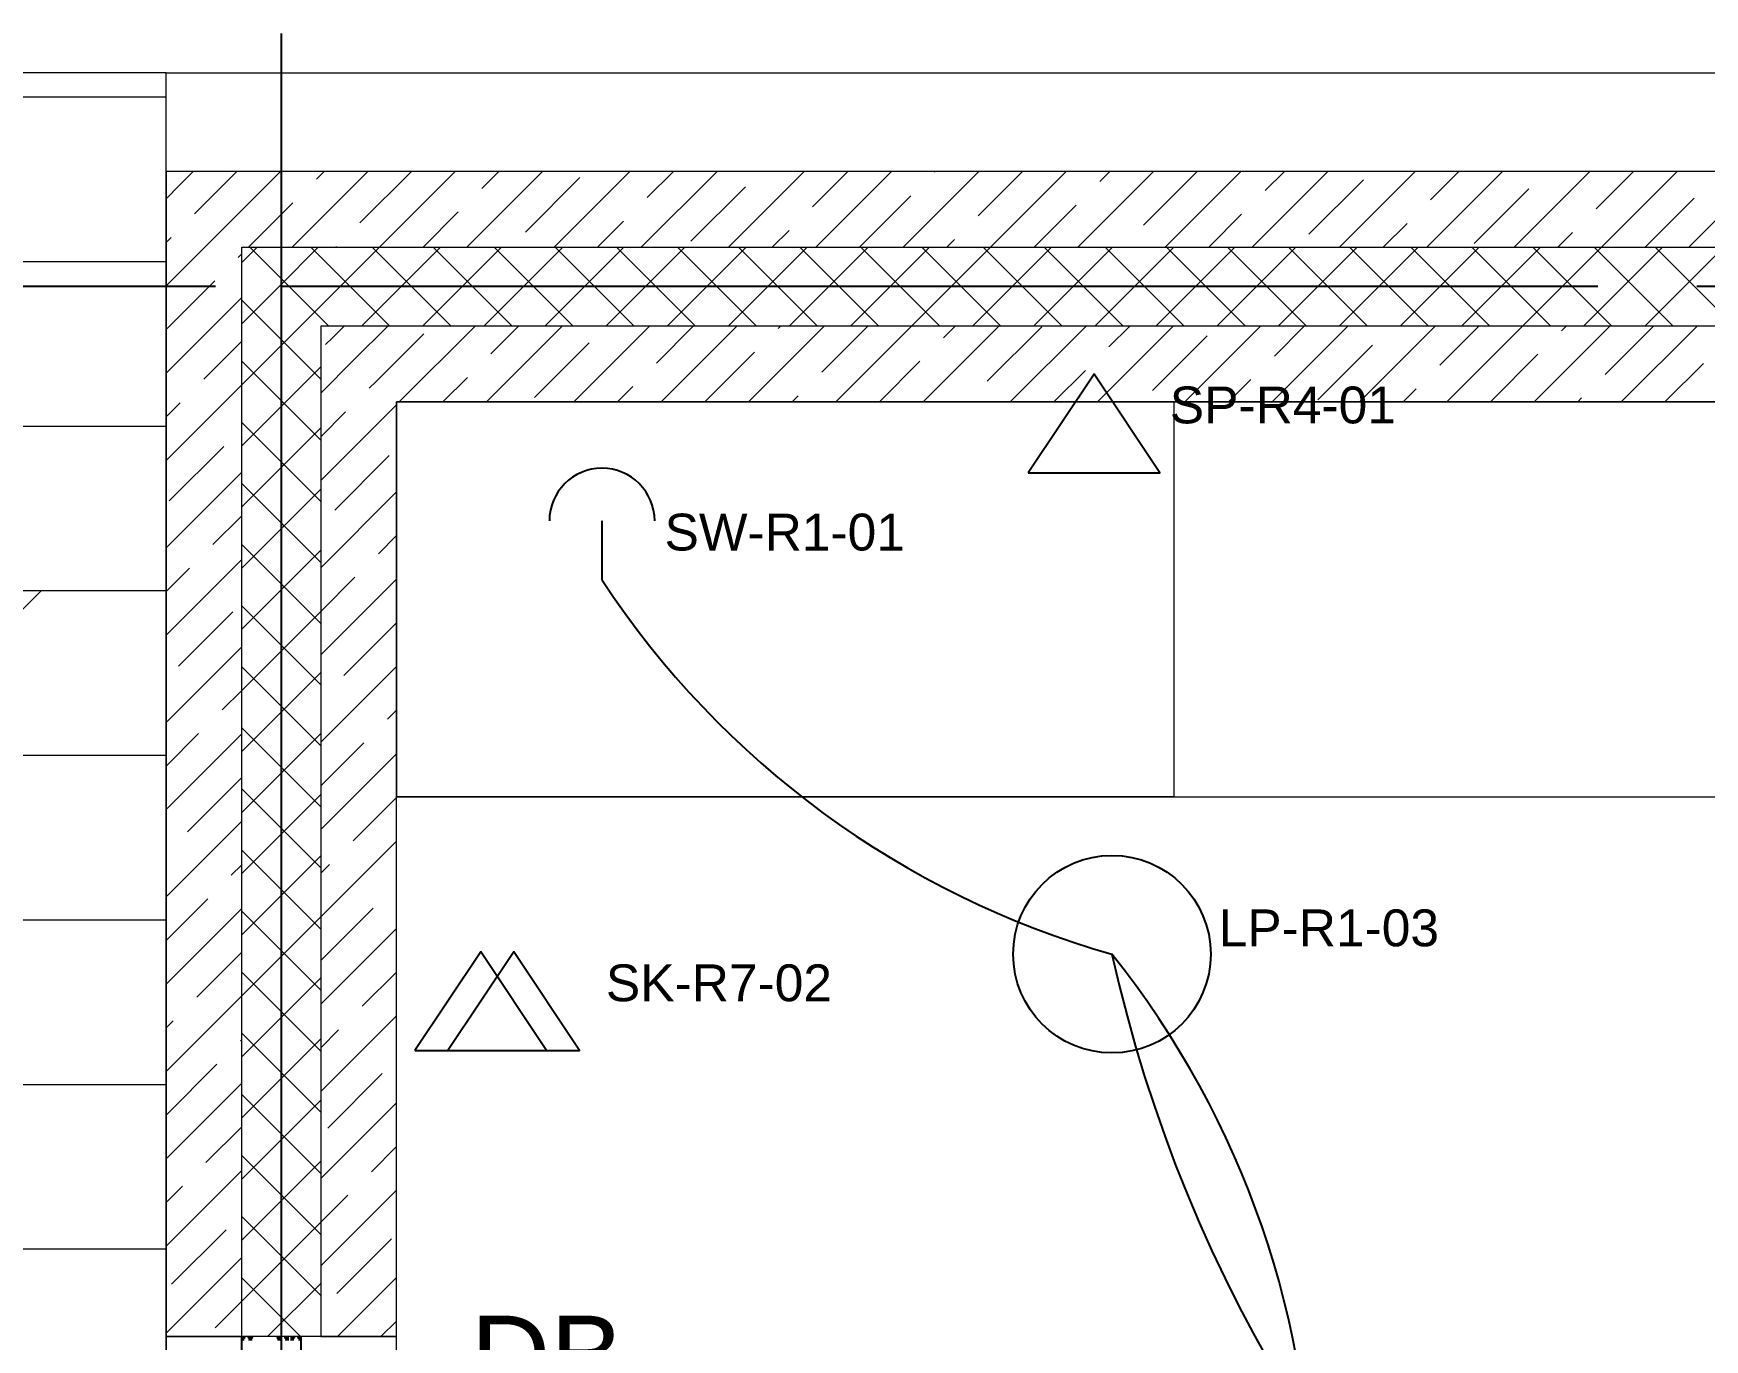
# Model space of a CAD drawing. Header units: inches. Extents: x -21163 to 11874, y -14995 to 6550.
# Drawn here: x -14027 to -11489, y -263 to 1721 of the extents above; entities that cross this region are included whole.
import ezdxf

# ---------------------------------------------------------------- set-up
doc = ezdxf.new("R2010")
doc.units = ezdxf.units.IN
doc.header["$MEASUREMENT"] = 0
doc.linetypes.add('CONTI', pattern=[0])
doc.linetypes.add('GOST2.303 5', pattern=[24, 20, -1.5, 1, -1.5])
doc.layers.get('0').update_dxf_attribs({"color": 8})
for name, color, linetype in [('axis_dim', 8, 'CONTI'), ('LIGHTING', 4, 'Continuous'), ('PVC', 8, 'Continuous'), ('SOCKETS', 1, 'Continuous'), ('SWITCHES', 4, 'Continuous'), ('TAGS', 7, 'Continuous'), ('WIRING', 4, 'Continuous')]:
    doc.layers.add(name, color=color, linetype=linetype)
for name, color, linetype, lineweight in [('doors_windows', 8, 'Continuous', 5), ('floor', 8, 'Continuous', 5), ('furniture', 8, 'Continuous', 0), ('stair1', 8, 'Continuous', 15), ('Wall2', 8, 'Continuous', 5)]:
    doc.layers.add(name, color=color, linetype=linetype, lineweight=lineweight)
doc.styles.get("Standard").update_dxf_attribs({"font": 'arial.ttf'})

# ---------------------------------------------------------------- blocks, each defined once
blk = doc.blocks.new('*U20')
at = {"layer": 'PVC'}
for points in [[(1527.9, 0), (1599.6, 0, -0.414214), (1600.1, -0.5), (1600.1, -2.4), (1600.1, -2.7), (1598.6, -4.2), (1598.1, -4.2, -0.414214), (1597.6, -3.7), (1597.6, -3.3, -0.198912), (1597.7, -3.2), (1598.3, -2.5, 0.700208), (1598.1, -2), (1593.9, -2.4, 0.388879)], [(1593.9, -12), (1597.8, -12.3, 0.700208), (1598, -11.8), (1597.7, -11.4, -0.198912), (1597.6, -11.3), (1597.6, -10.9, -0.414214), (1598.1, -10.4), (1598.6, -10.4), (1600.1, -11.9), (1600.1, -14.4), (1598.6, -15.9), (1598.1, -15.9, -0.414214), (1597.6, -15.4), (1597.6, -15, -0.198912), (1597.7, -14.9), (1598, -14.5, 0.700208), (1597.8, -14), (1593.9, -14.3, 0.388879)], [(1593.9, -55.7), (1597.8, -56, 0.700208), (1598, -55.5), (1597.7, -55.1, -0.198912), (1597.6, -55), (1597.6, -54.6, -0.414214), (1598.1, -54.1), (1598.6, -54.1), (1600.1, -55.6), (1600.1, -58.1), (1598.6, -59.6), (1598.1, -59.6, -0.414214), (1597.6, -59.1), (1597.6, -58.7, -0.198912), (1597.7, -58.6), (1598, -58.2, 0.700208), (1597.8, -57.7), (1593.9, -58, 0.388879)], [(1593.9, -67.6), (1598.1, -68, 0.700208), (1598.3, -67.5), (1597.7, -66.8, -0.198912), (1597.6, -66.7), (1597.6, -66.3, -0.414214), (1598.1, -65.8), (1598.6, -65.8), (1600.1, -67.3), (1600.1, -67.6), (1600.1, -69.5, -0.414214), (1599.6, -70), (1593.9, -70, 0.414214)], [(1593.9, -75.4), (1599.6, -75.4, -0.414214), (1600.1, -75.9), (1600.1, -78.1), (1598.6, -79.6), (1598.1, -79.6, -0.414214), (1597.6, -79.1), (1597.6, -78.7, -0.198912), (1597.7, -78.6), (1598.3, -77.9, 0.700208), (1598.1, -77.4), (1593.9, -77.8, 0.388879)], [(1593.9, -87.6), (1598.1, -88, 0.700208), (1598.3, -87.5), (1597.7, -86.8, -0.198912), (1597.6, -86.7), (1597.6, -86.3, -0.414214), (1598.1, -85.8), (1598.6, -85.8), (1600.1, -87.3), (1600.1, -87.6), (1600.1, -89.5, -0.414214), (1599.6, -90), (1554.9, -90)]]:
    blk.add_lwpolyline(points, format="xyb", dxfattribs=at)

msp = doc.modelspace()

# ---------------------------------------------------------------- hatches: boundary and pattern name
at = {"layer": 'floor', "ltscale": 100}
h = msp.add_hatch(dxfattribs=at)
h.set_pattern_fill('DOLMIT', color=8, scale=1000)
h.set_pattern_definition([(0, (-32015.06, -49126.03), (0, 250), []), (45, (-32015.06, -49126), (-500, 500), [353.553, -707.107])])
h.paths.add_polyline_path([(-13825.6, 1661), (-16825.6, 1661), (-16825.6, -2864.1), (-16825.6, -7989), (-13825.6, -7989)])

# ---------------------------------------------------------------- linework, layer by layer
at = {"layer": 'axis_dim', "linetype": 'GOST2.303 5', "lineweight": 25, "ltscale": 100}
for points in [[(-13650.6, 1720.7), (-13650.6, -10307.9)], [(-13750.6, 1336), (-18161.6, 1336)], [(-9250.6, 1336), (-13750.6, 1336)]]:
    msp.add_lwpolyline(points, dxfattribs=at)
at = {"layer": 'doors_windows', "lineweight": 20, "ltscale": 50}
msp.add_lwpolyline([(-13825.6, -1858.9), (-13475.6, -1858.9), (-13475.6, -258.9), (-13825.6, -258.9)], close=True, dxfattribs=at)
at = {"layer": 'furniture'}
for points in [[(-13475.6, 1161.1), (-12294.6, 1161.1), (-12294.6, 561.1), (-13475.6, 561.1)], [(-13475.6, 1160.8), (-13475.6, 561.2), (-12975.6, 561.2), (-12975.6, 561.2), (-9795.6, 561), (-9795.6, -2089), (-9195.6, -2089), (-9195.6, 1161)]]:
    msp.add_lwpolyline(points, close=True, dxfattribs=at)
at = {"layer": 'LIGHTING'}
msp.add_circle((-12388.8, 322), 150, dxfattribs=at)
at = {"layer": 'SOCKETS'}
for p, q in [((-12516, 1053.3), (-12316, 1053.3)), ((-13447.5, 175.5), (-13247.5, 175.5)), ((-13397.5, 175.5), (-13197.5, 175.5))]:
    msp.add_line(p, q, dxfattribs=at)
for points in [[(-12516, 1053.3), (-12316, 1053.3), (-12416, 1203.3)], [(-13447.5, 175.5), (-13247.5, 175.5), (-13347.5, 325.5)], [(-13397.5, 175.5), (-13197.5, 175.5), (-13297.5, 325.5)]]:
    msp.add_lwpolyline(points, close=True, dxfattribs=at)
at = {"layer": 'stair1', "ltscale": 75}
msp.add_lwpolyline([(-13825.6, 1661), (-16825.6, 1661), (-16825.6, -2864.1), (-16825.6, -7989), (-13825.6, -7989)], close=True, dxfattribs=at)
msp.add_lwpolyline([(-13825.6, 1661), (-2250.4, 1661)], dxfattribs=at)
at = {"layer": 'SWITCHES'}
msp.add_line((-13163.4, 890.2), (-13163.4, 980.2), dxfattribs=at)
msp.add_arc((-13163.4, 980.2), 80, 0, 180, dxfattribs=at)
at = {"layer": 'Wall2', "ltscale": 100}
for points in [[(-13825.6, 1511), (-13825.6, -258.9)], [(-4225.6, 1511), (-13825.6, 1511)], [(-13804.9, 1490.3), (-13784.2, 1511)], [(-13771.8, 1457.2), (-13717.9, 1511)], [(-13738.6, 1424), (-13651.6, 1511)], [(-13634.1, 1396), (-13519.1, 1511)], [(-13597.3, 1499.1), (-13585.4, 1511)], [(-13531, 1432.8), (-13452.8, 1511)], [(-13501.5, 1396), (-13386.5, 1511)], [(-13368.9, 1396), (-13253.9, 1511)], [(-13346, 1485.2), (-13320.2, 1511)], [(-13279.7, 1418.9), (-13196.9, 1501.7)], [(-13236.3, 1396), (-13121.3, 1511)], [(-13103.7, 1396), (-12988.7, 1511)], [(-13094.8, 1471.3), (-13055, 1511)], [(-12971.1, 1396), (-12856.1, 1511)], [(-12843.5, 1457.3), (-12789.9, 1511)], [(-12838.6, 1396), (-12723.6, 1511)], [(-12706, 1396), (-12591, 1511)], [(-12658.6, 1509.7), (-12657.3, 1511)], [(-12592.3, 1443.4), (-12524.7, 1511)], [(-12573.4, 1396), (-12458.4, 1511)], [(-12440.8, 1396), (-12325.8, 1511)], [(-12407.3, 1495.8), (-12392.1, 1511)], [(-12341, 1429.5), (-12259.5, 1511)], [(-12308.2, 1396), (-12193.2, 1511)], [(-12175.7, 1396), (-12060.7, 1511)], [(-12156.1, 1481.9), (-12126.9, 1511)], [(-12089.8, 1415.6), (-12006.9, 1498.4)], [(-12043.1, 1396), (-11928.1, 1511)], [(-11910.5, 1396), (-11795.5, 1511)], [(-11904.8, 1467.9), (-11861.8, 1511)], [(-11777.9, 1396), (-11662.9, 1511)], [(-11653.6, 1454), (-11596.6, 1511)], [(-11645.3, 1396), (-11530.3, 1511)], [(-11512.7, 1396), (-11397.7, 1511)], [(-13825.6, 1469.6), (-13804.9, 1490.3)], [(-13028.5, 1405), (-12945.6, 1487.8)], [(-12772.3, 1396), (-12694.4, 1473.9)], [(-11838.5, 1401.6), (-11755.7, 1484.5)], [(-13782.2, 1446.7), (-13771.8, 1457.2)], [(-13700.4, 1396), (-13633.1, 1463.3)], [(-13435.2, 1396), (-13381.8, 1449.4)], [(-12507.1, 1396), (-12443.1, 1460)], [(-11579, 1396), (-11504.4, 1470.6)], [(-13825.6, 1337.1), (-13738.6, 1424)], [(-13170, 1396), (-13130.6, 1435.5)], [(-12904.9, 1396), (-12879.3, 1421.5)], [(-12241.9, 1396), (-12191.9, 1446.1)], [(-11976.8, 1396), (-11940.6, 1432.1)], [(-13825.6, 1403.3), (-13818, 1410.9)], [(-13567.8, 1396), (-13566.8, 1397)], [(-12639.7, 1396), (-12628.1, 1407.6)], [(-11711.6, 1396), (-11689.4, 1418.2)], [(-13715.9, 1380.4), (-13710.6, 1385.8)], [(-13710.6, -258.9), (-13710.6, 1396)], [(-13710.6, -258.9), (-13710.6, 1396)], [(-13710.6, 1396), (-4225.6, 1396)], [(-13710.6, 1396), (-4225.6, 1396)], [(-13710.6, 1372.5), (-13698.8, 1384.3)], [(-13698.8, 1384.3), (-13687.1, 1396)], [(-13578.3, 1276), (-13698.3, 1396)], [(-13652.4, 1337.8), (-13594.3, 1396)], [(-13606, 1291.4), (-13501.5, 1396)], [(-13485.5, 1276), (-13605.5, 1396)], [(-13528.7, 1276), (-13408.7, 1396)], [(-13392.7, 1276), (-13512.7, 1396)], [(-13435.9, 1276), (-13315.9, 1396)], [(-13299.9, 1276), (-13419.9, 1396)], [(-13343.1, 1276), (-13223.1, 1396)], [(-13207.1, 1276), (-13327.1, 1396)], [(-13250.2, 1276), (-13130.2, 1396)], [(-13114.3, 1276), (-13234.3, 1396)], [(-13157.4, 1276), (-13037.4, 1396)], [(-13021.5, 1276), (-13141.5, 1396)], [(-13064.6, 1276), (-12944.6, 1396)], [(-12928.7, 1276), (-13048.7, 1396)], [(-12971.8, 1276), (-12851.8, 1396)], [(-12835.9, 1276), (-12955.9, 1396)], [(-12879, 1276), (-12759, 1396)], [(-12743.1, 1276), (-12863.1, 1396)], [(-12786.2, 1276), (-12666.2, 1396)], [(-12650.3, 1276), (-12770.3, 1396)], [(-12693.4, 1276), (-12573.4, 1396)], [(-12557.4, 1276), (-12677.4, 1396)], [(-12600.6, 1276), (-12480.6, 1396)], [(-12464.6, 1276), (-12584.6, 1396)], [(-12507.8, 1276), (-12387.8, 1396)], [(-12371.8, 1276), (-12491.8, 1396)], [(-12415, 1276), (-12295, 1396)], [(-12279, 1276), (-12399, 1396)], [(-12322.2, 1276), (-12202.2, 1396)], [(-12186.2, 1276), (-12306.2, 1396)], [(-12229.4, 1276), (-12109.4, 1396)], [(-12093.4, 1276), (-12213.4, 1396)], [(-12136.6, 1276), (-12016.6, 1396)], [(-12000.6, 1276), (-12120.6, 1396)], [(-12043.7, 1276), (-11923.7, 1396)], [(-11907.8, 1276), (-12027.8, 1396)], [(-11950.9, 1276), (-11830.9, 1396)], [(-11815, 1276), (-11935, 1396)], [(-11858.1, 1276), (-11738.1, 1396)], [(-11722.2, 1276), (-11842.2, 1396)], [(-11765.3, 1276), (-11645.3, 1396)], [(-11629.4, 1276), (-11749.4, 1396)], [(-11672.5, 1276), (-11552.5, 1396)], [(-11536.6, 1276), (-11656.6, 1396)], [(-11579.7, 1276), (-11459.7, 1396)], [(-11443.8, 1276), (-11563.8, 1396)], [(-13825.6, 1270.8), (-13751.7, 1344.6)], [(-13710.6, 1279.7), (-13652.4, 1337.8)], [(-13825.6, 1204.5), (-13710.6, 1319.5)], [(-13590.6, 1195.5), (-13710.6, 1315.5)], [(-13710.6, 1186.9), (-13606, 1291.4)], [(-13590.6, 1276), (-13590.6, -258.9)], [(-13590.6, 1276), (-13590.6, -258.9)], [(-4225.6, 1276), (-13590.6, 1276)], [(-4225.6, 1276), (-13590.6, 1276)], [(-13572.9, 1258.3), (-13555.2, 1276)], [(-13539.7, 1225.2), (-13488.9, 1276)], [(-13471.3, 1161), (-13356.3, 1276)], [(-13338.7, 1161), (-13223.7, 1276)], [(-13332.1, 1233.9), (-13290, 1276)], [(-13206.1, 1161), (-13091.1, 1276)], [(-13080.8, 1220), (-13024.9, 1276)], [(-13073.6, 1161), (-12958.6, 1276)], [(-12941, 1161), (-12826, 1276)], [(-12895.9, 1272.4), (-12892.3, 1276)], [(-12829.6, 1206.1), (-12759.7, 1276)], [(-12808.4, 1161), (-12693.4, 1276)], [(-12675.8, 1161), (-12560.8, 1276)], [(-12644.6, 1258.5), (-12627.1, 1276)], [(-12578.4, 1192.2), (-12495.5, 1275)], [(-12543.2, 1161), (-12428.2, 1276)], [(-12410.7, 1161), (-12295.7, 1276)], [(-12393.4, 1244.5), (-12361.9, 1276)], [(-12278.1, 1161), (-12163.1, 1276)], [(-12145.5, 1161), (-12030.5, 1276)], [(-12142.2, 1230.6), (-12096.8, 1276)], [(-12012.9, 1161), (-11897.9, 1276)], [(-11890.9, 1216.7), (-11831.6, 1276)], [(-11880.3, 1161), (-11765.3, 1276)], [(-11747.7, 1161), (-11632.7, 1276)], [(-11706, 1269.1), (-11699, 1276)], [(-11639.7, 1202.8), (-11566.4, 1276)], [(-11615.2, 1161), (-11500.2, 1276)], [(-13768.3, 1195.5), (-13710.6, 1253.2)], [(-13583.3, 1247.9), (-13572.9, 1258.3)], [(-13506.6, 1192), (-13434.2, 1264.4)], [(-13265.8, 1167.6), (-13182.9, 1250.5)], [(-12327.1, 1178.2), (-12244.2, 1261.1)], [(-12075.9, 1164.3), (-11993, 1247.2)], [(-13590.6, 1102.6), (-13710.6, 1222.6)], [(-13590.6, 1174.3), (-13539.7, 1225.2)], [(-13007.3, 1161), (-12931.7, 1236.6)], [(-12742.1, 1161), (-12680.4, 1222.7)], [(-11814, 1161), (-11741.8, 1233.3)], [(-11548.9, 1161), (-11490.5, 1219.3)], [(-13710.6, 1094.1), (-13590.6, 1214.1)], [(-13405, 1161), (-13367.9, 1198.1)], [(-12476.9, 1161), (-12429.2, 1208.7)], [(-12211.8, 1161), (-12178, 1194.8)], [(-13825.6, 1071.9), (-13710.6, 1186.9)], [(-13517, 1181.6), (-13506.6, 1192)], [(-13139.9, 1161), (-13116.6, 1184.2)], [(-12874.7, 1161), (-12865.4, 1170.3)], [(-11946.6, 1161), (-11926.7, 1180.9)], [(-13825.6, 1138.2), (-13804.1, 1159.7)], [(-13590.6, 1041.7), (-13475.6, 1156.7)], [(-13590.6, 1108), (-13552.8, 1145.8)], [(-13475.6, -258.9), (-13475.6, 1161)], [(-13475.6, 1161), (-4225.6, 1161)], [(-11681.4, 1161), (-11675.5, 1167)], [(-13590.6, 1009.8), (-13710.6, 1129.8)], [(-13710.6, 1001.3), (-13590.6, 1121.3)], [(-13820.7, 1010.5), (-13737.8, 1093.4)], [(-13569.4, 996.6), (-13486.5, 1079.5)], [(-13825.6, 939.3), (-13710.6, 1054.3)], [(-13590.6, 917), (-13710.6, 1037)], [(-13710.6, 908.5), (-13590.6, 1028.5)], [(-13590.6, 909.1), (-13475.6, 1024.1)], [(-13754.4, 944.2), (-13710.6, 988)], [(-13590.6, 824.2), (-13710.6, 944.2)], [(-13503.1, 930.3), (-13475.6, 957.8)], [(-13825.6, 806.7), (-13710.6, 921.7)], [(-13710.6, 815.7), (-13590.6, 935.7)], [(-13825.6, 873), (-13790.2, 908.4)], [(-13590.6, 842.8), (-13538.9, 894.5)], [(-13590.6, 776.6), (-13475.6, 891.6)], [(-13806.7, 759.3), (-13723.9, 842.2)], [(-13590.6, 731.4), (-13710.6, 851.4)], [(-13710.6, 722.8), (-13590.6, 842.8)], [(-13555.5, 745.4), (-13475.6, 825.3)], [(-13825.6, 674.1), (-13710.6, 789.1)], [(-13590.6, 638.6), (-13710.6, 758.6)], [(-13710.6, 630), (-13590.6, 750)], [(-13590.6, 644), (-13475.6, 759)], [(-13740.4, 693), (-13710.6, 722.8)], [(-13489.2, 679.1), (-13475.6, 692.7)], [(-13590.6, 545.8), (-13710.6, 665.8)], [(-13825.6, 607.8), (-13776.2, 657.2)], [(-13825.6, 541.6), (-13710.6, 656.6)], [(-13710.6, 537.2), (-13590.6, 657.2)], [(-13590.6, 577.7), (-13525, 643.3)], [(-13590.6, 511.4), (-13475.6, 626.4)], [(-13792.8, 508), (-13710.6, 590.3)], [(-13590.6, 453), (-13710.6, 573)], [(-13710.6, 444.4), (-13590.6, 564.4)], [(-13541.6, 494.1), (-13475.6, 560.1)], [(-13825.6, 409), (-13710.6, 524)], [(-13590.6, 378.8), (-13475.6, 493.8)], [(-13726.5, 441.8), (-13710.6, 457.7)], [(-13590.6, 360.2), (-13710.6, 480.2)], [(-13710.6, 351.6), (-13590.6, 471.6)], [(-13590.6, 445.1), (-13577.4, 458.3)], [(-13825.6, 342.7), (-13762.3, 406)], [(-13825.6, 276.4), (-13710.6, 391.4)], [(-13590.6, 267.4), (-13710.6, 387.4)], [(-13590.6, 312.5), (-13511.1, 392)], [(-13710.6, 258.8), (-13590.6, 378.8)], [(-13590.6, 246.2), (-13475.6, 361.2)], [(-13778.9, 256.8), (-13710.6, 325.1)], [(-13590.6, 174.6), (-13710.6, 294.6)], [(-13710.6, 166), (-13590.6, 286)], [(-13527.6, 242.9), (-13475.6, 294.9)], [(-13825.6, 143.8), (-13710.6, 258.8)], [(-13590.6, 113.6), (-13475.6, 228.6)], [(-13825.6, 210.1), (-13814.7, 221)], [(-13590.6, 179.9), (-13563.4, 207.1)], [(-13712.6, 190.5), (-13710.6, 192.5)], [(-13590.6, 81.8), (-13710.6, 201.8)], [(-13710.6, 73.2), (-13590.6, 193.2)], [(-13825.6, 77.5), (-13748.4, 154.7)], [(-13580, 57.9), (-13497.2, 140.8)], [(-13825.6, 11.2), (-13710.6, 126.2)], [(-13590.6, -11.1), (-13710.6, 108.9)], [(-13710.6, -19.6), (-13590.6, 100.4)], [(-13590.6, -18.9), (-13475.6, 96.1)], [(-13765, 5.6), (-13710.6, 59.9)], [(-13513.7, -8.4), (-13475.6, 29.8)], [(-13590.6, -103.9), (-13710.6, 16.1)], [(-13710.6, -112.4), (-13590.6, 7.6)], [(-13825.6, -121.4), (-13710.6, -6.4)], [(-13825.6, -55.1), (-13800.8, -30.2)], [(-13590.6, -151.5), (-13475.6, -36.5)], [(-13590.6, -85.2), (-13549.5, -44.2)], [(-13817.3, -179.4), (-13734.5, -96.5)], [(-13590.6, -196.7), (-13710.6, -76.7)], [(-13710.6, -205.2), (-13590.6, -85.2)], [(-13566.1, -193.3), (-13483.2, -110.5)], [(-13825.6, -253.9), (-13710.6, -138.9)], [(-13621.2, -258.9), (-13710.6, -169.5)], [(-13565.4, -258.9), (-13475.6, -169.1)], [(-13671.4, -258.9), (-13590.6, -178)], [(-13751, -245.7), (-13710.6, -205.2)], [(-13499.1, -258.9), (-13475.6, -235.4)], [(-13825.6, -258.9), (-13710.6, -258.9)], [(-13590.6, -258.9), (-13710.6, -258.9)], [(-13590.6, -258.9), (-13475.6, -258.9)]]:
    msp.add_lwpolyline(points, dxfattribs=at)
at = {"layer": 'WIRING'}
for points in [[(-13163.4, 890.2, 0.18), (-12388.8, 322)], [(-12388.8, -1414.2, 0.35), (-12388.8, 322)], [(-12388.8, 322, 0.35), (-10239.5, -1414.2)]]:
    msp.add_lwpolyline(points, format="xyb", dxfattribs=at)

# ---------------------------------------------------------------- block references
at = {"ltscale": 100, "rotation": 89.99999999999996}
msp.add_blockref('*U20', (-13710.6, -1858.9), dxfattribs=at)

# ---------------------------------------------------------------- texts
at = {"layer": 'TAGS'}
for s, height, p in [('SP-R4-01', 56, (-12301, 1128.3)), ('SW-R1-01', 56, (-13068.4, 935.2)), ('LP-R1-03', 56, (-12226.8, 334)), ('SK-R7-02', 56, (-13157.5, 250.5)), ('DB', 120, (-13363, -347))]:
    msp.add_text(s, height=height, dxfattribs=at).set_placement(p)

doc.saveas('drawing.dxf')
